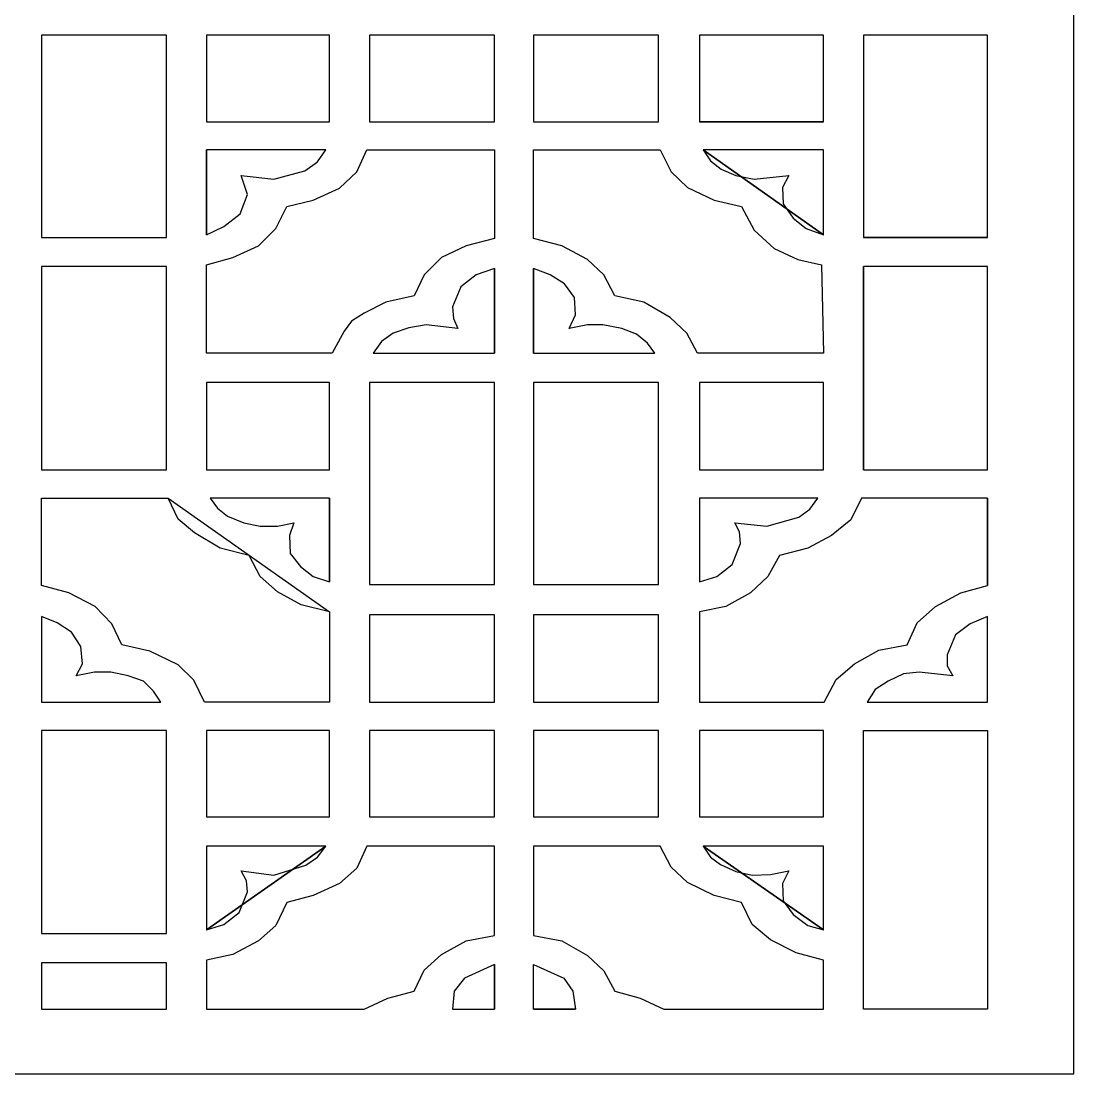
# Model space of a CAD drawing. Header units: centimetres. Extents: x -6.3 to 5.7, y -10.6 to 13.9.
# Drawn here: x -0.29 to 5.67, y -10.57 to -4.61 of the extents above; entities that cross this region are included whole.
import ezdxf

# ---------------------------------------------------------------- set-up
doc = ezdxf.new("R2010")
doc.units = ezdxf.units.CM
doc.header["$MEASUREMENT"] = 0
doc.layers.add('layer 1', color=7, linetype='Continuous')

msp = doc.modelspace()

# ---------------------------------------------------------------- linework, layer by layer
at = {"layer": 'layer 1', "color": 177}
for points, knots in [([(-6.25119, 1.35346), (-6.25119, 1.35346), (5.66844, 1.35346), (5.66844, 1.35346), (5.66844, 1.35346), (5.66844, 1.35346), (5.66844, -10.57133), (5.66844, -10.57133), (5.66844, -10.57133), (5.66844, -10.57133), (-6.25119, -10.57133), (-6.25119, -10.57133), (-6.25119, -10.57133), (-6.25119, -10.57133), (-6.25119, 1.35346), (-6.25119, 1.35346)], [0, 0, 0, 0, 0.2, 0.2, 0.2, 0.2, 0.4, 0.4, 0.4, 0.4, 0.6, 0.6, 0.6, 0.6, 1, 1, 1, 1]), ([(-0.17532, -5.83649), (-0.17532, -5.83649), (-0.17532, -4.69146), (-0.17532, -4.69146), (-0.17532, -4.69146), (-0.17532, -4.69146), (0.53129, -4.69146), (0.53129, -4.69146), (0.53129, -4.69146), (0.53129, -4.69146), (0.53129, -5.83649), (0.53129, -5.83649), (0.53129, -5.83649), (0.53129, -5.83649), (-0.17532, -5.83649), (-0.17532, -5.83649)], [0, 0, 0, 0, 0.2, 0.2, 0.2, 0.2, 0.4, 0.4, 0.4, 0.4, 0.6, 0.6, 0.6, 0.6, 1, 1, 1, 1]), ([(1.45454, -4.69146), (1.45454, -4.69146), (1.45454, -5.18145), (1.45454, -5.18145), (1.45454, -5.18145), (1.45454, -5.18145), (0.75823, -5.18145), (0.75823, -5.18145), (0.75823, -5.18145), (0.75823, -5.18145), (0.75823, -4.69146), (0.75823, -4.69146), (0.75823, -4.69146), (0.75823, -4.69146), (1.45454, -4.69146), (1.45454, -4.69146)], [0, 0, 0, 0, 0.2, 0.2, 0.2, 0.2, 0.4, 0.4, 0.4, 0.4, 0.6, 0.6, 0.6, 0.6, 1, 1, 1, 1]), ([(1.68148, -4.69146), (1.68148, -4.69146), (2.38809, -4.69146), (2.38809, -4.69146), (2.38809, -4.69146), (2.38809, -4.69146), (2.38809, -5.18145), (2.38809, -5.18145), (2.38809, -5.18145), (2.38809, -5.18145), (1.68148, -5.18145), (1.68148, -5.18145), (1.68148, -5.18145), (1.68148, -5.18145), (1.68148, -4.69146), (1.68148, -4.69146)], [0, 0, 0, 0, 0.2, 0.2, 0.2, 0.2, 0.4, 0.4, 0.4, 0.4, 0.6, 0.6, 0.6, 0.6, 1, 1, 1, 1]), ([(2.60988, -4.69146), (2.60988, -4.69146), (3.31649, -4.69146), (3.31649, -4.69146), (3.31649, -4.69146), (3.31649, -4.69146), (3.31649, -5.18145), (3.31649, -5.18145), (3.31649, -5.18145), (3.31649, -5.18145), (2.60988, -5.18145), (2.60988, -5.18145), (2.60988, -5.18145), (2.60988, -5.18145), (2.60988, -4.69146), (2.60988, -4.69146)], [0, 0, 0, 0, 0.2, 0.2, 0.2, 0.2, 0.4, 0.4, 0.4, 0.4, 0.6, 0.6, 0.6, 0.6, 1, 1, 1, 1]), ([(3.54859, -5.18145), (3.54859, -5.18145), (3.54859, -4.69146), (3.54859, -4.69146), (3.54859, -4.69146), (3.54859, -4.69146), (4.25005, -4.69146), (4.25005, -4.69146), (4.25005, -4.69146), (4.25005, -4.69146), (4.25005, -5.18145), (4.25005, -5.18145), (4.25005, -5.18145), (4.25005, -5.18145), (3.54859, -5.18145), (3.54859, -5.18145)], [0, 0, 0, 0, 0.2, 0.2, 0.2, 0.2, 0.4, 0.4, 0.4, 0.4, 0.6, 0.6, 0.6, 0.6, 1, 1, 1, 1]), ([(4.47699, -5.83649), (4.47699, -5.83649), (4.47699, -4.69146), (4.47699, -4.69146), (4.47699, -4.69146), (4.47699, -4.69146), (5.17845, -4.69146), (5.17845, -4.69146), (5.17845, -4.69146), (5.17845, -4.69146), (5.17845, -5.83649), (5.17845, -5.83649), (5.17845, -5.83649), (5.17845, -5.83649), (4.47699, -5.83649), (4.47699, -5.83649)], [0, 0, 0, 0, 0.2, 0.2, 0.2, 0.2, 0.4, 0.4, 0.4, 0.4, 0.6, 0.6, 0.6, 0.6, 1, 1, 1, 1]), ([(4.25005, -5.18145), (4.25005, -5.18145), (3.54859, -5.18145), (3.54859, -5.18145), (3.54859, -5.18145), (3.54859, -5.18145), (4.25005, -5.18145), (4.25005, -5.18145)], [0, 0, 0, 0, 0.3333333, 0.3333333, 0.3333333, 0.3333333, 1, 1, 1, 1]), ([(1.47001, -6.49153), (1.47001, -6.49153), (1.53706, -6.36774), (1.53706, -6.36774), (1.53706, -6.36774), (1.53706, -6.36774), (1.57832, -6.311), (1.57832, -6.311), (1.57832, -6.311), (1.57832, -6.311), (1.65053, -6.26458), (1.65053, -6.26458), (1.65053, -6.26458), (1.65053, -6.26458), (1.77432, -6.20269), (1.77432, -6.20269), (1.77432, -6.20269), (1.77432, -6.20269), (1.93421, -6.16658), (1.93421, -6.16658), (1.93421, -6.16658), (1.93421, -6.16658), (1.99094, -6.04796), (1.99094, -6.04796), (1.99094, -6.04796), (1.99094, -6.04796), (2.08894, -5.94996), (2.08894, -5.94996), (2.08894, -5.94996), (2.08894, -5.94996), (2.2282, -5.88291), (2.2282, -5.88291), (2.2282, -5.88291), (2.2282, -5.88291), (2.38809, -5.84164), (2.38809, -5.84164), (2.38809, -5.84164), (2.38809, -5.84164), (2.38809, -5.34134), (2.38809, -5.34134), (2.38809, -5.34134), (2.38809, -5.34134), (1.666, -5.34134), (1.666, -5.34134), (1.666, -5.34134), (1.666, -5.34134), (1.60927, -5.46513), (1.60927, -5.46513), (1.60927, -5.46513), (1.60927, -5.46513), (1.51127, -5.55797), (1.51127, -5.55797), (1.51127, -5.55797), (1.51127, -5.55797), (1.3617, -5.62502), (1.3617, -5.62502), (1.3617, -5.62502), (1.3617, -5.62502), (1.21212, -5.66112), (1.21212, -5.66112), (1.21212, -5.66112), (1.21212, -5.66112), (1.15023, -5.78491), (1.15023, -5.78491), (1.15023, -5.78491), (1.15023, -5.78491), (1.05223, -5.88291), (1.05223, -5.88291), (1.05223, -5.88291), (1.05223, -5.88291), (0.90781, -5.94996), (0.90781, -5.94996), (0.90781, -5.94996), (0.90781, -5.94996), (0.75823, -5.99122), (0.75823, -5.99122), (0.75823, -5.99122), (0.75823, -5.99122), (0.75823, -6.49153), (0.75823, -6.49153), (0.75823, -6.49153), (0.75823, -6.49153), (1.47001, -6.49153), (1.47001, -6.49153)], [0, 0, 0, 0, 0.0454545, 0.0454545, 0.0454545, 0.0454545, 0.0909091, 0.0909091, 0.0909091, 0.0909091, 0.1363636, 0.1363636, 0.1363636, 0.1363636, 0.1818182, 0.1818182, 0.1818182, 0.1818182, 0.2272727, 0.2272727, 0.2272727, 0.2272727, 0.2727273, 0.2727273, 0.2727273, 0.2727273, 0.3181818, 0.3181818, 0.3181818, 0.3181818, 0.3636364, 0.3636364, 0.3636364, 0.3636364, 0.4090909, 0.4090909, 0.4090909, 0.4090909, 0.4545455, 0.4545455, 0.4545455, 0.4545455, 0.5, 0.5, 0.5, 0.5, 0.5454545, 0.5454545, 0.5454545, 0.5454545, 0.5909091, 0.5909091, 0.5909091, 0.5909091, 0.6363636, 0.6363636, 0.6363636, 0.6363636, 0.6818182, 0.6818182, 0.6818182, 0.6818182, 0.7272727, 0.7272727, 0.7272727, 0.7272727, 0.7727273, 0.7727273, 0.7727273, 0.7727273, 0.8181818, 0.8181818, 0.8181818, 0.8181818, 0.8636364, 0.8636364, 0.8636364, 0.8636364, 0.9090909, 0.9090909, 0.9090909, 0.9090909, 1, 1, 1, 1]), ([(0.75823, -5.34134), (0.75823, -5.34134), (1.4339, -5.34134), (1.4339, -5.34134), (1.4339, -5.34134), (1.4339, -5.34134), (1.38748, -5.40839), (1.38748, -5.40839), (1.38748, -5.40839), (1.38748, -5.40839), (1.31528, -5.45997), (1.31528, -5.45997), (1.31528, -5.45997), (1.31528, -5.45997), (1.13991, -5.50639), (1.13991, -5.50639), (1.13991, -5.50639), (1.13991, -5.50639), (0.95423, -5.48576), (0.95423, -5.48576), (0.95423, -5.48576), (0.95423, -5.48576), (0.99033, -5.59407), (0.99033, -5.59407), (0.99033, -5.59407), (0.99033, -5.59407), (0.94907, -5.70238), (0.94907, -5.70238), (0.94907, -5.70238), (0.94907, -5.70238), (0.85623, -5.77459), (0.85623, -5.77459), (0.85623, -5.77459), (0.85623, -5.77459), (0.75823, -5.82101), (0.75823, -5.82101), (0.75823, -5.82101), (0.75823, -5.82101), (0.75823, -5.34134), (0.75823, -5.34134)], [0, 0, 0, 0, 0.0909091, 0.0909091, 0.0909091, 0.0909091, 0.1818182, 0.1818182, 0.1818182, 0.1818182, 0.2727273, 0.2727273, 0.2727273, 0.2727273, 0.3636364, 0.3636364, 0.3636364, 0.3636364, 0.4545455, 0.4545455, 0.4545455, 0.4545455, 0.5454545, 0.5454545, 0.5454545, 0.5454545, 0.6363636, 0.6363636, 0.6363636, 0.6363636, 0.7272727, 0.7272727, 0.7272727, 0.7272727, 0.8181818, 0.8181818, 0.8181818, 0.8181818, 1, 1, 1, 1]), ([(0.75823, -5.82101), (0.75823, -5.82101), (0.75823, -5.34134), (0.75823, -5.34134), (0.75823, -5.34134), (0.75823, -5.34134), (0.75823, -5.82101), (0.75823, -5.82101)], [0, 0, 0, 0, 0.3333333, 0.3333333, 0.3333333, 0.3333333, 1, 1, 1, 1]), ([(3.32681, -5.34134), (3.32681, -5.34134), (2.60988, -5.34134), (2.60988, -5.34134), (2.60988, -5.34134), (2.60988, -5.34134), (2.60988, -5.84164), (2.60988, -5.84164), (2.60988, -5.84164), (2.60988, -5.84164), (2.76977, -5.88291), (2.76977, -5.88291), (2.76977, -5.88291), (2.76977, -5.88291), (2.91419, -5.96027), (2.91419, -5.96027), (2.91419, -5.96027), (2.91419, -5.96027), (3.00703, -6.04796), (3.00703, -6.04796), (3.00703, -6.04796), (3.00703, -6.04796), (3.06892, -6.16658), (3.06892, -6.16658), (3.06892, -6.16658), (3.06892, -6.16658), (3.23397, -6.20269), (3.23397, -6.20269), (3.23397, -6.20269), (3.23397, -6.20269), (3.38355, -6.29037), (3.38355, -6.29037), (3.38355, -6.29037), (3.38355, -6.29037), (3.47639, -6.37805), (3.47639, -6.37805), (3.47639, -6.37805), (3.47639, -6.37805), (3.53828, -6.49153), (3.53828, -6.49153), (3.53828, -6.49153), (3.53828, -6.49153), (4.25005, -6.49153), (4.25005, -6.49153), (4.25005, -6.49153), (4.25005, -6.49153), (4.23974, -5.99122), (4.23974, -5.99122), (4.23974, -5.99122), (4.23974, -5.99122), (4.10563, -5.96027), (4.10563, -5.96027), (4.10563, -5.96027), (4.10563, -5.96027), (3.97153, -5.89838), (3.97153, -5.89838), (3.97153, -5.89838), (3.97153, -5.89838), (3.85806, -5.79522), (3.85806, -5.79522), (3.85806, -5.79522), (3.85806, -5.79522), (3.78585, -5.66112), (3.78585, -5.66112), (3.78585, -5.66112), (3.78585, -5.66112), (3.63112, -5.62502), (3.63112, -5.62502), (3.63112, -5.62502), (3.63112, -5.62502), (3.48154, -5.55281), (3.48154, -5.55281), (3.48154, -5.55281), (3.48154, -5.55281), (3.3887, -5.46513), (3.3887, -5.46513), (3.3887, -5.46513), (3.3887, -5.46513), (3.32681, -5.34134), (3.32681, -5.34134)], [0, 0, 0, 0, 0.047619, 0.047619, 0.047619, 0.047619, 0.0952381, 0.0952381, 0.0952381, 0.0952381, 0.1428571, 0.1428571, 0.1428571, 0.1428571, 0.1904762, 0.1904762, 0.1904762, 0.1904762, 0.2380952, 0.2380952, 0.2380952, 0.2380952, 0.2857143, 0.2857143, 0.2857143, 0.2857143, 0.3333333, 0.3333333, 0.3333333, 0.3333333, 0.3809524, 0.3809524, 0.3809524, 0.3809524, 0.4285714, 0.4285714, 0.4285714, 0.4285714, 0.4761905, 0.4761905, 0.4761905, 0.4761905, 0.5238095, 0.5238095, 0.5238095, 0.5238095, 0.5714286, 0.5714286, 0.5714286, 0.5714286, 0.6190476, 0.6190476, 0.6190476, 0.6190476, 0.6666667, 0.6666667, 0.6666667, 0.6666667, 0.7142857, 0.7142857, 0.7142857, 0.7142857, 0.7619048, 0.7619048, 0.7619048, 0.7619048, 0.8095238, 0.8095238, 0.8095238, 0.8095238, 0.8571429, 0.8571429, 0.8571429, 0.8571429, 0.9047619, 0.9047619, 0.9047619, 0.9047619, 1, 1, 1, 1]), ([(3.56923, -5.34134), (3.56923, -5.34134), (4.25005, -5.34134), (4.25005, -5.34134), (4.25005, -5.34134), (4.25005, -5.34134), (4.25005, -5.82101), (4.25005, -5.82101), (4.25005, -5.82101), (4.25005, -5.82101), (3.56923, -5.34134), (3.56923, -5.34134)], [0, 0, 0, 0, 0.25, 0.25, 0.25, 0.25, 0.5, 0.5, 0.5, 0.5, 1, 1, 1, 1]), ([(4.25005, -5.82101), (4.25005, -5.82101), (4.15205, -5.78491), (4.15205, -5.78491), (4.15205, -5.78491), (4.15205, -5.78491), (4.07985, -5.72817), (4.07985, -5.72817), (4.07985, -5.72817), (4.07985, -5.72817), (4.02311, -5.64565), (4.02311, -5.64565), (4.02311, -5.64565), (4.02311, -5.64565), (4.01795, -5.55281), (4.01795, -5.55281), (4.01795, -5.55281), (4.01795, -5.55281), (4.05406, -5.48576), (4.05406, -5.48576), (4.05406, -5.48576), (4.05406, -5.48576), (3.85806, -5.50639), (3.85806, -5.50639), (3.85806, -5.50639), (3.85806, -5.50639), (3.75491, -5.48576), (3.75491, -5.48576), (3.75491, -5.48576), (3.75491, -5.48576), (3.67238, -5.44965), (3.67238, -5.44965), (3.67238, -5.44965), (3.67238, -5.44965), (3.61049, -5.40323), (3.61049, -5.40323), (3.61049, -5.40323), (3.61049, -5.40323), (3.56923, -5.34134), (3.56923, -5.34134), (3.56923, -5.34134), (3.56923, -5.34134), (4.25005, -5.82101), (4.25005, -5.82101)], [0, 0, 0, 0, 0.0833333, 0.0833333, 0.0833333, 0.0833333, 0.1666667, 0.1666667, 0.1666667, 0.1666667, 0.25, 0.25, 0.25, 0.25, 0.3333333, 0.3333333, 0.3333333, 0.3333333, 0.4166667, 0.4166667, 0.4166667, 0.4166667, 0.5, 0.5, 0.5, 0.5, 0.5833333, 0.5833333, 0.5833333, 0.5833333, 0.6666667, 0.6666667, 0.6666667, 0.6666667, 0.75, 0.75, 0.75, 0.75, 0.8333333, 0.8333333, 0.8333333, 0.8333333, 1, 1, 1, 1]), ([(5.17845, -5.83649), (5.17845, -5.83649), (4.47699, -5.83649), (4.47699, -5.83649), (4.47699, -5.83649), (4.47699, -5.83649), (5.17845, -5.83649), (5.17845, -5.83649)], [0, 0, 0, 0, 0.3333333, 0.3333333, 0.3333333, 0.3333333, 1, 1, 1, 1]), ([(-0.17532, -7.15172), (-0.17532, -7.15172), (-0.17532, -6.00154), (-0.17532, -6.00154), (-0.17532, -6.00154), (-0.17532, -6.00154), (0.53129, -6.00154), (0.53129, -6.00154), (0.53129, -6.00154), (0.53129, -6.00154), (0.53129, -7.15172), (0.53129, -7.15172), (0.53129, -7.15172), (0.53129, -7.15172), (-0.17532, -7.15172), (-0.17532, -7.15172)], [0, 0, 0, 0, 0.2, 0.2, 0.2, 0.2, 0.4, 0.4, 0.4, 0.4, 0.6, 0.6, 0.6, 0.6, 1, 1, 1, 1]), ([(2.38809, -6.49153), (2.38809, -6.49153), (1.70211, -6.49153), (1.70211, -6.49153), (1.70211, -6.49153), (1.70211, -6.49153), (1.74853, -6.42447), (1.74853, -6.42447), (1.74853, -6.42447), (1.74853, -6.42447), (1.81558, -6.37805), (1.81558, -6.37805), (1.81558, -6.37805), (1.81558, -6.37805), (1.90326, -6.34711), (1.90326, -6.34711), (1.90326, -6.34711), (1.90326, -6.34711), (2.00126, -6.33163), (2.00126, -6.33163), (2.00126, -6.33163), (2.00126, -6.33163), (2.18178, -6.35226), (2.18178, -6.35226), (2.18178, -6.35226), (2.18178, -6.35226), (2.15599, -6.29553), (2.15599, -6.29553), (2.15599, -6.29553), (2.15599, -6.29553), (2.15084, -6.22848), (2.15084, -6.22848), (2.15084, -6.22848), (2.15084, -6.22848), (2.19726, -6.11501), (2.19726, -6.11501), (2.19726, -6.11501), (2.19726, -6.11501), (2.28494, -6.04796), (2.28494, -6.04796), (2.28494, -6.04796), (2.28494, -6.04796), (2.38809, -6.01185), (2.38809, -6.01185), (2.38809, -6.01185), (2.38809, -6.01185), (2.38809, -6.49153), (2.38809, -6.49153)], [0, 0, 0, 0, 0.0769231, 0.0769231, 0.0769231, 0.0769231, 0.1538462, 0.1538462, 0.1538462, 0.1538462, 0.2307692, 0.2307692, 0.2307692, 0.2307692, 0.3076923, 0.3076923, 0.3076923, 0.3076923, 0.3846154, 0.3846154, 0.3846154, 0.3846154, 0.4615385, 0.4615385, 0.4615385, 0.4615385, 0.5384615, 0.5384615, 0.5384615, 0.5384615, 0.6153846, 0.6153846, 0.6153846, 0.6153846, 0.6923077, 0.6923077, 0.6923077, 0.6923077, 0.7692308, 0.7692308, 0.7692308, 0.7692308, 0.8461538, 0.8461538, 0.8461538, 0.8461538, 1, 1, 1, 1]), ([(2.38809, -6.01185), (2.38809, -6.01185), (2.38809, -6.49153), (2.38809, -6.49153), (2.38809, -6.49153), (2.38809, -6.49153), (2.38809, -6.01185), (2.38809, -6.01185)], [0, 0, 0, 0, 0.3333333, 0.3333333, 0.3333333, 0.3333333, 1, 1, 1, 1]), ([(2.60988, -6.01185), (2.60988, -6.01185), (2.70272, -6.04796), (2.70272, -6.04796), (2.70272, -6.04796), (2.70272, -6.04796), (2.78524, -6.09953), (2.78524, -6.09953), (2.78524, -6.09953), (2.78524, -6.09953), (2.84198, -6.1769), (2.84198, -6.1769), (2.84198, -6.1769), (2.84198, -6.1769), (2.84714, -6.2749), (2.84714, -6.2749), (2.84714, -6.2749), (2.84714, -6.2749), (2.81103, -6.35226), (2.81103, -6.35226), (2.81103, -6.35226), (2.81103, -6.35226), (2.91419, -6.33163), (2.91419, -6.33163), (2.91419, -6.33163), (2.91419, -6.33163), (3.00187, -6.33163), (3.00187, -6.33163), (3.00187, -6.33163), (3.00187, -6.33163), (3.11018, -6.35226), (3.11018, -6.35226), (3.11018, -6.35226), (3.11018, -6.35226), (3.19271, -6.38321), (3.19271, -6.38321), (3.19271, -6.38321), (3.19271, -6.38321), (3.2546, -6.43479), (3.2546, -6.43479), (3.2546, -6.43479), (3.2546, -6.43479), (3.29586, -6.49153), (3.29586, -6.49153), (3.29586, -6.49153), (3.29586, -6.49153), (2.60988, -6.49153), (2.60988, -6.49153), (2.60988, -6.49153), (2.60988, -6.49153), (2.60988, -6.01185), (2.60988, -6.01185)], [0, 0, 0, 0, 0.0714286, 0.0714286, 0.0714286, 0.0714286, 0.1428571, 0.1428571, 0.1428571, 0.1428571, 0.2142857, 0.2142857, 0.2142857, 0.2142857, 0.2857143, 0.2857143, 0.2857143, 0.2857143, 0.3571429, 0.3571429, 0.3571429, 0.3571429, 0.4285714, 0.4285714, 0.4285714, 0.4285714, 0.5, 0.5, 0.5, 0.5, 0.5714286, 0.5714286, 0.5714286, 0.5714286, 0.6428571, 0.6428571, 0.6428571, 0.6428571, 0.7142857, 0.7142857, 0.7142857, 0.7142857, 0.7857143, 0.7857143, 0.7857143, 0.7857143, 0.8571429, 0.8571429, 0.8571429, 0.8571429, 1, 1, 1, 1]), ([(2.60988, -6.49153), (2.60988, -6.49153), (2.60988, -6.01185), (2.60988, -6.01185), (2.60988, -6.01185), (2.60988, -6.01185), (2.60988, -6.49153), (2.60988, -6.49153)], [0, 0, 0, 0, 0.3333333, 0.3333333, 0.3333333, 0.3333333, 1, 1, 1, 1]), ([(4.47699, -6.00154), (4.47699, -6.00154), (5.17845, -6.00154), (5.17845, -6.00154), (5.17845, -6.00154), (5.17845, -6.00154), (5.17845, -7.15172), (5.17845, -7.15172), (5.17845, -7.15172), (5.17845, -7.15172), (4.47699, -7.15172), (4.47699, -7.15172), (4.47699, -7.15172), (4.47699, -7.15172), (4.47699, -6.00154), (4.47699, -6.00154)], [0, 0, 0, 0, 0.2, 0.2, 0.2, 0.2, 0.4, 0.4, 0.4, 0.4, 0.6, 0.6, 0.6, 0.6, 1, 1, 1, 1]), ([(4.47699, -7.15172), (4.47699, -7.15172), (4.47699, -6.00154), (4.47699, -6.00154), (4.47699, -6.00154), (4.47699, -6.00154), (4.47699, -7.15172), (4.47699, -7.15172)], [0, 0, 0, 0, 0.3333333, 0.3333333, 0.3333333, 0.3333333, 1, 1, 1, 1]), ([(0.75823, -7.15172), (0.75823, -7.15172), (0.75823, -6.65657), (0.75823, -6.65657), (0.75823, -6.65657), (0.75823, -6.65657), (1.45454, -6.65657), (1.45454, -6.65657), (1.45454, -6.65657), (1.45454, -6.65657), (1.45454, -7.15172), (1.45454, -7.15172), (1.45454, -7.15172), (1.45454, -7.15172), (0.75823, -7.15172), (0.75823, -7.15172)], [0, 0, 0, 0, 0.2, 0.2, 0.2, 0.2, 0.4, 0.4, 0.4, 0.4, 0.6, 0.6, 0.6, 0.6, 1, 1, 1, 1]), ([(2.38809, -7.8016), (2.38809, -7.8016), (1.68148, -7.8016), (1.68148, -7.8016), (1.68148, -7.8016), (1.68148, -7.8016), (1.68148, -6.65657), (1.68148, -6.65657), (1.68148, -6.65657), (1.68148, -6.65657), (2.38809, -6.65657), (2.38809, -6.65657), (2.38809, -6.65657), (2.38809, -6.65657), (2.38809, -7.8016), (2.38809, -7.8016)], [0, 0, 0, 0, 0.2, 0.2, 0.2, 0.2, 0.4, 0.4, 0.4, 0.4, 0.6, 0.6, 0.6, 0.6, 1, 1, 1, 1]), ([(2.60988, -7.8016), (2.60988, -7.8016), (2.60988, -6.65657), (2.60988, -6.65657), (2.60988, -6.65657), (2.60988, -6.65657), (3.31649, -6.65657), (3.31649, -6.65657), (3.31649, -6.65657), (3.31649, -6.65657), (3.31649, -7.8016), (3.31649, -7.8016), (3.31649, -7.8016), (3.31649, -7.8016), (2.60988, -7.8016), (2.60988, -7.8016)], [0, 0, 0, 0, 0.2, 0.2, 0.2, 0.2, 0.4, 0.4, 0.4, 0.4, 0.6, 0.6, 0.6, 0.6, 1, 1, 1, 1]), ([(4.25005, -6.65657), (4.25005, -6.65657), (4.25005, -7.15172), (4.25005, -7.15172), (4.25005, -7.15172), (4.25005, -7.15172), (3.54859, -7.15172), (3.54859, -7.15172), (3.54859, -7.15172), (3.54859, -7.15172), (3.54859, -6.65657), (3.54859, -6.65657), (3.54859, -6.65657), (3.54859, -6.65657), (3.89417, -6.65657), (3.89417, -6.65657), (3.89417, -6.65657), (3.89417, -6.65657), (4.25005, -6.65657), (4.25005, -6.65657)], [0, 0, 0, 0, 0.1666667, 0.1666667, 0.1666667, 0.1666667, 0.3333333, 0.3333333, 0.3333333, 0.3333333, 0.5, 0.5, 0.5, 0.5, 0.6666667, 0.6666667, 0.6666667, 0.6666667, 1, 1, 1, 1]), ([(0.54161, -7.31161), (0.54161, -7.31161), (-0.17532, -7.31161), (-0.17532, -7.31161), (-0.17532, -7.31161), (-0.17532, -7.31161), (-0.17532, -7.80676), (-0.17532, -7.80676), (-0.17532, -7.80676), (-0.17532, -7.80676), (-0.02059, -7.84802), (-0.02059, -7.84802), (-0.02059, -7.84802), (-0.02059, -7.84802), (0.12899, -7.92539), (0.12899, -7.92539), (0.12899, -7.92539), (0.12899, -7.92539), (0.22183, -8.02339), (0.22183, -8.02339), (0.22183, -8.02339), (0.22183, -8.02339), (0.27856, -8.14202), (0.27856, -8.14202), (0.27856, -8.14202), (0.27856, -8.14202), (0.43845, -8.17812), (0.43845, -8.17812), (0.43845, -8.17812), (0.43845, -8.17812), (0.59834, -8.25549), (0.59834, -8.25549), (0.59834, -8.25549), (0.59834, -8.25549), (0.68603, -8.34317), (0.68603, -8.34317), (0.68603, -8.34317), (0.68603, -8.34317), (0.74792, -8.46696), (0.74792, -8.46696), (0.74792, -8.46696), (0.74792, -8.46696), (1.45454, -8.46696), (1.45454, -8.46696), (1.45454, -8.46696), (1.45454, -8.46696), (1.45454, -7.95633), (1.45454, -7.95633), (1.45454, -7.95633), (1.45454, -7.95633), (0.54161, -7.31161), (0.54161, -7.31161), (0.54161, -7.31161), (0.54161, -7.31161), (0.59834, -7.43024), (0.59834, -7.43024), (0.59834, -7.43024), (0.59834, -7.43024), (0.69118, -7.50761), (0.69118, -7.50761), (0.69118, -7.50761), (0.69118, -7.50761), (0.8356, -7.59529), (0.8356, -7.59529), (0.8356, -7.59529), (0.8356, -7.59529), (1.00065, -7.63655), (1.00065, -7.63655), (1.00065, -7.63655), (1.00065, -7.63655), (1.06254, -7.75518), (1.06254, -7.75518), (1.06254, -7.75518), (1.06254, -7.75518), (1.16054, -7.84286), (1.16054, -7.84286), (1.16054, -7.84286), (1.16054, -7.84286), (1.29464, -7.91507), (1.29464, -7.91507), (1.29464, -7.91507), (1.29464, -7.91507), (1.45454, -7.95633), (1.45454, -7.95633), (1.45454, -7.95633), (1.45454, -7.95633), (0.54161, -7.31161), (0.54161, -7.31161)], [0, 0, 0, 0, 0.0434783, 0.0434783, 0.0434783, 0.0434783, 0.0869565, 0.0869565, 0.0869565, 0.0869565, 0.1304348, 0.1304348, 0.1304348, 0.1304348, 0.173913, 0.173913, 0.173913, 0.173913, 0.2173913, 0.2173913, 0.2173913, 0.2173913, 0.2608696, 0.2608696, 0.2608696, 0.2608696, 0.3043478, 0.3043478, 0.3043478, 0.3043478, 0.3478261, 0.3478261, 0.3478261, 0.3478261, 0.3913043, 0.3913043, 0.3913043, 0.3913043, 0.4347826, 0.4347826, 0.4347826, 0.4347826, 0.4782609, 0.4782609, 0.4782609, 0.4782609, 0.5217391, 0.5217391, 0.5217391, 0.5217391, 0.5652174, 0.5652174, 0.5652174, 0.5652174, 0.6086957, 0.6086957, 0.6086957, 0.6086957, 0.6521739, 0.6521739, 0.6521739, 0.6521739, 0.6956522, 0.6956522, 0.6956522, 0.6956522, 0.7391304, 0.7391304, 0.7391304, 0.7391304, 0.7826087, 0.7826087, 0.7826087, 0.7826087, 0.826087, 0.826087, 0.826087, 0.826087, 0.8695652, 0.8695652, 0.8695652, 0.8695652, 0.9130435, 0.9130435, 0.9130435, 0.9130435, 1, 1, 1, 1]), ([(1.45454, -7.78613), (1.45454, -7.78613), (1.3617, -7.75518), (1.3617, -7.75518), (1.3617, -7.75518), (1.3617, -7.75518), (1.28949, -7.69845), (1.28949, -7.69845), (1.28949, -7.69845), (1.28949, -7.69845), (1.23275, -7.62624), (1.23275, -7.62624), (1.23275, -7.62624), (1.23275, -7.62624), (1.22759, -7.52308), (1.22759, -7.52308), (1.22759, -7.52308), (1.22759, -7.52308), (1.25338, -7.45087), (1.25338, -7.45087), (1.25338, -7.45087), (1.25338, -7.45087), (1.16054, -7.4715), (1.16054, -7.4715), (1.16054, -7.4715), (1.16054, -7.4715), (1.06254, -7.4715), (1.06254, -7.4715), (1.06254, -7.4715), (1.06254, -7.4715), (0.9697, -7.45087), (0.9697, -7.45087), (0.9697, -7.45087), (0.9697, -7.45087), (0.87686, -7.41477), (0.87686, -7.41477), (0.87686, -7.41477), (0.87686, -7.41477), (0.82013, -7.36835), (0.82013, -7.36835), (0.82013, -7.36835), (0.82013, -7.36835), (0.77887, -7.31161), (0.77887, -7.31161), (0.77887, -7.31161), (0.77887, -7.31161), (1.45454, -7.31161), (1.45454, -7.31161), (1.45454, -7.31161), (1.45454, -7.31161), (1.45454, -7.78613), (1.45454, -7.78613)], [0, 0, 0, 0, 0.0714286, 0.0714286, 0.0714286, 0.0714286, 0.1428571, 0.1428571, 0.1428571, 0.1428571, 0.2142857, 0.2142857, 0.2142857, 0.2142857, 0.2857143, 0.2857143, 0.2857143, 0.2857143, 0.3571429, 0.3571429, 0.3571429, 0.3571429, 0.4285714, 0.4285714, 0.4285714, 0.4285714, 0.5, 0.5, 0.5, 0.5, 0.5714286, 0.5714286, 0.5714286, 0.5714286, 0.6428571, 0.6428571, 0.6428571, 0.6428571, 0.7142857, 0.7142857, 0.7142857, 0.7142857, 0.7857143, 0.7857143, 0.7857143, 0.7857143, 0.8571429, 0.8571429, 0.8571429, 0.8571429, 1, 1, 1, 1]), ([(1.45454, -7.31161), (1.45454, -7.31161), (1.45454, -7.78613), (1.45454, -7.78613), (1.45454, -7.78613), (1.45454, -7.78613), (1.45454, -7.31161), (1.45454, -7.31161)], [0, 0, 0, 0, 0.3333333, 0.3333333, 0.3333333, 0.3333333, 1, 1, 1, 1]), ([(5.17845, -7.80676), (5.17845, -7.80676), (5.02888, -7.84802), (5.02888, -7.84802), (5.02888, -7.84802), (5.02888, -7.84802), (4.88446, -7.92539), (4.88446, -7.92539), (4.88446, -7.92539), (4.88446, -7.92539), (4.7813, -8.01823), (4.7813, -8.01823), (4.7813, -8.01823), (4.7813, -8.01823), (4.72457, -8.14202), (4.72457, -8.14202), (4.72457, -8.14202), (4.72457, -8.14202), (4.56468, -8.17296), (4.56468, -8.17296), (4.56468, -8.17296), (4.56468, -8.17296), (4.42542, -8.25033), (4.42542, -8.25033), (4.42542, -8.25033), (4.42542, -8.25033), (4.32226, -8.33801), (4.32226, -8.33801), (4.32226, -8.33801), (4.32226, -8.33801), (4.25521, -8.46696), (4.25521, -8.46696), (4.25521, -8.46696), (4.25521, -8.46696), (3.54859, -8.46696), (3.54859, -8.46696), (3.54859, -8.46696), (3.54859, -8.46696), (3.54859, -7.95633), (3.54859, -7.95633), (3.54859, -7.95633), (3.54859, -7.95633), (3.69817, -7.92539), (3.69817, -7.92539), (3.69817, -7.92539), (3.69817, -7.92539), (3.83743, -7.84802), (3.83743, -7.84802), (3.83743, -7.84802), (3.83743, -7.84802), (3.93543, -7.75518), (3.93543, -7.75518), (3.93543, -7.75518), (3.93543, -7.75518), (4.00248, -7.63655), (4.00248, -7.63655), (4.00248, -7.63655), (4.00248, -7.63655), (4.16237, -7.59529), (4.16237, -7.59529), (4.16237, -7.59529), (4.16237, -7.59529), (4.29647, -7.52308), (4.29647, -7.52308), (4.29647, -7.52308), (4.29647, -7.52308), (4.40479, -7.4354), (4.40479, -7.4354), (4.40479, -7.4354), (4.40479, -7.4354), (4.46668, -7.31161), (4.46668, -7.31161), (4.46668, -7.31161), (4.46668, -7.31161), (5.17845, -7.31161), (5.17845, -7.31161), (5.17845, -7.31161), (5.17845, -7.31161), (5.17845, -7.80676), (5.17845, -7.80676)], [0, 0, 0, 0, 0.047619, 0.047619, 0.047619, 0.047619, 0.0952381, 0.0952381, 0.0952381, 0.0952381, 0.1428571, 0.1428571, 0.1428571, 0.1428571, 0.1904762, 0.1904762, 0.1904762, 0.1904762, 0.2380952, 0.2380952, 0.2380952, 0.2380952, 0.2857143, 0.2857143, 0.2857143, 0.2857143, 0.3333333, 0.3333333, 0.3333333, 0.3333333, 0.3809524, 0.3809524, 0.3809524, 0.3809524, 0.4285714, 0.4285714, 0.4285714, 0.4285714, 0.4761905, 0.4761905, 0.4761905, 0.4761905, 0.5238095, 0.5238095, 0.5238095, 0.5238095, 0.5714286, 0.5714286, 0.5714286, 0.5714286, 0.6190476, 0.6190476, 0.6190476, 0.6190476, 0.6666667, 0.6666667, 0.6666667, 0.6666667, 0.7142857, 0.7142857, 0.7142857, 0.7142857, 0.7619048, 0.7619048, 0.7619048, 0.7619048, 0.8095238, 0.8095238, 0.8095238, 0.8095238, 0.8571429, 0.8571429, 0.8571429, 0.8571429, 0.9047619, 0.9047619, 0.9047619, 0.9047619, 1, 1, 1, 1]), ([(3.54859, -7.78613), (3.54859, -7.78613), (3.54859, -7.31161), (3.54859, -7.31161), (3.54859, -7.31161), (3.54859, -7.31161), (4.21911, -7.31161), (4.21911, -7.31161), (4.21911, -7.31161), (4.21911, -7.31161), (4.17269, -7.37351), (4.17269, -7.37351), (4.17269, -7.37351), (4.17269, -7.37351), (4.11079, -7.41993), (4.11079, -7.41993), (4.11079, -7.41993), (4.11079, -7.41993), (3.93027, -7.4715), (3.93027, -7.4715), (3.93027, -7.4715), (3.93027, -7.4715), (3.74975, -7.45087), (3.74975, -7.45087), (3.74975, -7.45087), (3.74975, -7.45087), (3.77554, -7.50245), (3.77554, -7.50245), (3.77554, -7.50245), (3.77554, -7.50245), (3.78069, -7.5695), (3.78069, -7.5695), (3.78069, -7.5695), (3.78069, -7.5695), (3.73427, -7.68813), (3.73427, -7.68813), (3.73427, -7.68813), (3.73427, -7.68813), (3.64659, -7.75518), (3.64659, -7.75518), (3.64659, -7.75518), (3.64659, -7.75518), (3.54859, -7.78613), (3.54859, -7.78613)], [0, 0, 0, 0, 0.0833333, 0.0833333, 0.0833333, 0.0833333, 0.1666667, 0.1666667, 0.1666667, 0.1666667, 0.25, 0.25, 0.25, 0.25, 0.3333333, 0.3333333, 0.3333333, 0.3333333, 0.4166667, 0.4166667, 0.4166667, 0.4166667, 0.5, 0.5, 0.5, 0.5, 0.5833333, 0.5833333, 0.5833333, 0.5833333, 0.6666667, 0.6666667, 0.6666667, 0.6666667, 0.75, 0.75, 0.75, 0.75, 0.8333333, 0.8333333, 0.8333333, 0.8333333, 1, 1, 1, 1]), ([(5.17845, -7.31161), (5.17845, -7.31161), (5.17845, -7.80676), (5.17845, -7.80676), (5.17845, -7.80676), (5.17845, -7.80676), (5.17845, -7.31161), (5.17845, -7.31161)], [0, 0, 0, 0, 0.3333333, 0.3333333, 0.3333333, 0.3333333, 1, 1, 1, 1]), ([(0.50035, -8.46696), (0.50035, -8.46696), (-0.17532, -8.46696), (-0.17532, -8.46696), (-0.17532, -8.46696), (-0.17532, -8.46696), (-0.17532, -7.98212), (-0.17532, -7.98212), (-0.17532, -7.98212), (-0.17532, -7.98212), (-0.08764, -8.01823), (-0.08764, -8.01823), (-0.08764, -8.01823), (-0.08764, -8.01823), (-0.00512, -8.06981), (-0.00512, -8.06981), (-0.00512, -8.06981), (-0.00512, -8.06981), (0.04646, -8.15233), (0.04646, -8.15233), (0.04646, -8.15233), (0.04646, -8.15233), (0.05678, -8.25033), (0.05678, -8.25033), (0.05678, -8.25033), (0.05678, -8.25033), (0.02067, -8.31738), (0.02067, -8.31738), (0.02067, -8.31738), (0.02067, -8.31738), (0.12383, -8.29675), (0.12383, -8.29675), (0.12383, -8.29675), (0.12383, -8.29675), (0.21667, -8.29675), (0.21667, -8.29675), (0.21667, -8.29675), (0.21667, -8.29675), (0.31467, -8.31738), (0.31467, -8.31738), (0.31467, -8.31738), (0.31467, -8.31738), (0.40235, -8.34833), (0.40235, -8.34833), (0.40235, -8.34833), (0.40235, -8.34833), (0.45908, -8.40506), (0.45908, -8.40506), (0.45908, -8.40506), (0.45908, -8.40506), (0.50035, -8.46696), (0.50035, -8.46696)], [0, 0, 0, 0, 0.0714286, 0.0714286, 0.0714286, 0.0714286, 0.1428571, 0.1428571, 0.1428571, 0.1428571, 0.2142857, 0.2142857, 0.2142857, 0.2142857, 0.2857143, 0.2857143, 0.2857143, 0.2857143, 0.3571429, 0.3571429, 0.3571429, 0.3571429, 0.4285714, 0.4285714, 0.4285714, 0.4285714, 0.5, 0.5, 0.5, 0.5, 0.5714286, 0.5714286, 0.5714286, 0.5714286, 0.6428571, 0.6428571, 0.6428571, 0.6428571, 0.7142857, 0.7142857, 0.7142857, 0.7142857, 0.7857143, 0.7857143, 0.7857143, 0.7857143, 0.8571429, 0.8571429, 0.8571429, 0.8571429, 1, 1, 1, 1]), ([(2.38809, -7.97181), (2.38809, -7.97181), (2.38809, -8.46696), (2.38809, -8.46696), (2.38809, -8.46696), (2.38809, -8.46696), (1.68148, -8.46696), (1.68148, -8.46696), (1.68148, -8.46696), (1.68148, -8.46696), (1.68148, -7.97181), (1.68148, -7.97181), (1.68148, -7.97181), (1.68148, -7.97181), (2.38809, -7.97181), (2.38809, -7.97181)], [0, 0, 0, 0, 0.2, 0.2, 0.2, 0.2, 0.4, 0.4, 0.4, 0.4, 0.6, 0.6, 0.6, 0.6, 1, 1, 1, 1]), ([(2.60988, -7.97181), (2.60988, -7.97181), (3.31649, -7.97181), (3.31649, -7.97181), (3.31649, -7.97181), (3.31649, -7.97181), (3.31649, -8.46696), (3.31649, -8.46696), (3.31649, -8.46696), (3.31649, -8.46696), (2.60988, -8.46696), (2.60988, -8.46696), (2.60988, -8.46696), (2.60988, -8.46696), (2.60988, -7.97181), (2.60988, -7.97181)], [0, 0, 0, 0, 0.2, 0.2, 0.2, 0.2, 0.4, 0.4, 0.4, 0.4, 0.6, 0.6, 0.6, 0.6, 1, 1, 1, 1]), ([(5.17845, -7.98212), (5.17845, -7.98212), (5.17845, -8.46696), (5.17845, -8.46696), (5.17845, -8.46696), (5.17845, -8.46696), (4.49763, -8.46696), (4.49763, -8.46696), (4.49763, -8.46696), (4.49763, -8.46696), (4.54405, -8.39475), (4.54405, -8.39475), (4.54405, -8.39475), (4.54405, -8.39475), (4.61626, -8.34833), (4.61626, -8.34833), (4.61626, -8.34833), (4.61626, -8.34833), (4.70394, -8.30706), (4.70394, -8.30706), (4.70394, -8.30706), (4.70394, -8.30706), (4.79162, -8.29675), (4.79162, -8.29675), (4.79162, -8.29675), (4.79162, -8.29675), (4.98246, -8.31738), (4.98246, -8.31738), (4.98246, -8.31738), (4.98246, -8.31738), (4.95151, -8.26064), (4.95151, -8.26064), (4.95151, -8.26064), (4.95151, -8.26064), (4.95151, -8.19875), (4.95151, -8.19875), (4.95151, -8.19875), (4.95151, -8.19875), (4.99793, -8.08528), (4.99793, -8.08528), (4.99793, -8.08528), (4.99793, -8.08528), (5.08046, -8.02339), (5.08046, -8.02339), (5.08046, -8.02339), (5.08046, -8.02339), (5.17845, -7.98212), (5.17845, -7.98212)], [0, 0, 0, 0, 0.0769231, 0.0769231, 0.0769231, 0.0769231, 0.1538462, 0.1538462, 0.1538462, 0.1538462, 0.2307692, 0.2307692, 0.2307692, 0.2307692, 0.3076923, 0.3076923, 0.3076923, 0.3076923, 0.3846154, 0.3846154, 0.3846154, 0.3846154, 0.4615385, 0.4615385, 0.4615385, 0.4615385, 0.5384615, 0.5384615, 0.5384615, 0.5384615, 0.6153846, 0.6153846, 0.6153846, 0.6153846, 0.6923077, 0.6923077, 0.6923077, 0.6923077, 0.7692308, 0.7692308, 0.7692308, 0.7692308, 0.8461538, 0.8461538, 0.8461538, 0.8461538, 1, 1, 1, 1]), ([(-0.17532, -8.62685), (-0.17532, -8.62685), (0.53129, -8.62685), (0.53129, -8.62685), (0.53129, -8.62685), (0.53129, -8.62685), (0.53129, -9.77703), (0.53129, -9.77703), (0.53129, -9.77703), (0.53129, -9.77703), (-0.17532, -9.77703), (-0.17532, -9.77703), (-0.17532, -9.77703), (-0.17532, -9.77703), (-0.17532, -8.62685), (-0.17532, -8.62685)], [0, 0, 0, 0, 0.2, 0.2, 0.2, 0.2, 0.4, 0.4, 0.4, 0.4, 0.6, 0.6, 0.6, 0.6, 1, 1, 1, 1]), ([(1.45454, -8.62685), (1.45454, -8.62685), (1.45454, -9.11684), (1.45454, -9.11684), (1.45454, -9.11684), (1.45454, -9.11684), (0.75823, -9.11684), (0.75823, -9.11684), (0.75823, -9.11684), (0.75823, -9.11684), (0.75823, -8.62685), (0.75823, -8.62685), (0.75823, -8.62685), (0.75823, -8.62685), (1.45454, -8.62685), (1.45454, -8.62685)], [0, 0, 0, 0, 0.2, 0.2, 0.2, 0.2, 0.4, 0.4, 0.4, 0.4, 0.6, 0.6, 0.6, 0.6, 1, 1, 1, 1]), ([(1.68148, -8.62685), (1.68148, -8.62685), (2.38809, -8.62685), (2.38809, -8.62685), (2.38809, -8.62685), (2.38809, -8.62685), (2.38809, -9.11684), (2.38809, -9.11684), (2.38809, -9.11684), (2.38809, -9.11684), (1.68148, -9.11684), (1.68148, -9.11684), (1.68148, -9.11684), (1.68148, -9.11684), (1.68148, -8.62685), (1.68148, -8.62685)], [0, 0, 0, 0, 0.2, 0.2, 0.2, 0.2, 0.4, 0.4, 0.4, 0.4, 0.6, 0.6, 0.6, 0.6, 1, 1, 1, 1]), ([(2.60988, -8.62685), (2.60988, -8.62685), (3.31649, -8.62685), (3.31649, -8.62685), (3.31649, -8.62685), (3.31649, -8.62685), (3.31649, -9.11684), (3.31649, -9.11684), (3.31649, -9.11684), (3.31649, -9.11684), (2.60988, -9.11684), (2.60988, -9.11684), (2.60988, -9.11684), (2.60988, -9.11684), (2.60988, -8.62685), (2.60988, -8.62685)], [0, 0, 0, 0, 0.2, 0.2, 0.2, 0.2, 0.4, 0.4, 0.4, 0.4, 0.6, 0.6, 0.6, 0.6, 1, 1, 1, 1]), ([(4.25005, -8.62685), (4.25005, -8.62685), (4.25005, -9.11684), (4.25005, -9.11684), (4.25005, -9.11684), (4.25005, -9.11684), (3.54859, -9.11684), (3.54859, -9.11684), (3.54859, -9.11684), (3.54859, -9.11684), (3.54859, -8.62685), (3.54859, -8.62685), (3.54859, -8.62685), (3.54859, -8.62685), (3.89417, -8.62685), (3.89417, -8.62685), (3.89417, -8.62685), (3.89417, -8.62685), (4.25005, -8.62685), (4.25005, -8.62685)], [0, 0, 0, 0, 0.1666667, 0.1666667, 0.1666667, 0.1666667, 0.3333333, 0.3333333, 0.3333333, 0.3333333, 0.5, 0.5, 0.5, 0.5, 0.6666667, 0.6666667, 0.6666667, 0.6666667, 1, 1, 1, 1]), ([(5.17845, -10.20513), (5.17845, -10.20513), (5.17845, -8.62685), (5.17845, -8.62685), (5.17845, -8.62685), (5.17845, -8.62685), (4.47699, -8.62685), (4.47699, -8.62685), (4.47699, -8.62685), (4.47699, -8.62685), (4.47699, -10.20513), (4.47699, -10.20513), (4.47699, -10.20513), (4.47699, -10.20513), (5.17845, -10.20513), (5.17845, -10.20513)], [0, 0, 0, 0, 0.2, 0.2, 0.2, 0.2, 0.4, 0.4, 0.4, 0.4, 0.6, 0.6, 0.6, 0.6, 1, 1, 1, 1]), ([(1.65053, -10.20513), (1.65053, -10.20513), (1.65053, -10.20513), (1.65053, -10.20513), (1.65053, -10.20513), (1.65053, -10.20513), (0.75823, -10.20513), (0.75823, -10.20513), (0.75823, -10.20513), (0.75823, -10.20513), (0.75823, -9.92661), (0.75823, -9.92661), (0.75823, -9.92661), (0.75823, -9.92661), (0.90781, -9.89566), (0.90781, -9.89566), (0.90781, -9.89566), (0.90781, -9.89566), (1.05223, -9.81829), (1.05223, -9.81829), (1.05223, -9.81829), (1.05223, -9.81829), (1.15023, -9.73061), (1.15023, -9.73061), (1.15023, -9.73061), (1.15023, -9.73061), (1.21212, -9.60167), (1.21212, -9.60167), (1.21212, -9.60167), (1.21212, -9.60167), (1.3617, -9.5604), (1.3617, -9.5604), (1.3617, -9.5604), (1.3617, -9.5604), (1.51127, -9.49335), (1.51127, -9.49335), (1.51127, -9.49335), (1.51127, -9.49335), (1.60927, -9.40567), (1.60927, -9.40567), (1.60927, -9.40567), (1.60927, -9.40567), (1.666, -9.28188), (1.666, -9.28188), (1.666, -9.28188), (1.666, -9.28188), (2.38809, -9.28188), (2.38809, -9.28188), (2.38809, -9.28188), (2.38809, -9.28188), (2.38809, -9.78735), (2.38809, -9.78735), (2.38809, -9.78735), (2.38809, -9.78735), (2.2282, -9.81829), (2.2282, -9.81829), (2.2282, -9.81829), (2.2282, -9.81829), (2.08894, -9.89566), (2.08894, -9.89566), (2.08894, -9.89566), (2.08894, -9.89566), (1.99094, -9.98334), (1.99094, -9.98334), (1.99094, -9.98334), (1.99094, -9.98334), (1.93421, -10.10197), (1.93421, -10.10197), (1.93421, -10.10197), (1.93421, -10.10197), (1.78463, -10.14323), (1.78463, -10.14323), (1.78463, -10.14323), (1.78463, -10.14323), (1.65053, -10.20513), (1.65053, -10.20513)], [0, 0, 0, 0, 0.05, 0.05, 0.05, 0.05, 0.1, 0.1, 0.1, 0.1, 0.15, 0.15, 0.15, 0.15, 0.2, 0.2, 0.2, 0.2, 0.25, 0.25, 0.25, 0.25, 0.3, 0.3, 0.3, 0.3, 0.35, 0.35, 0.35, 0.35, 0.4, 0.4, 0.4, 0.4, 0.45, 0.45, 0.45, 0.45, 0.5, 0.5, 0.5, 0.5, 0.55, 0.55, 0.55, 0.55, 0.6, 0.6, 0.6, 0.6, 0.65, 0.65, 0.65, 0.65, 0.7, 0.7, 0.7, 0.7, 0.75, 0.75, 0.75, 0.75, 0.8, 0.8, 0.8, 0.8, 0.85, 0.85, 0.85, 0.85, 0.9, 0.9, 0.9, 0.9, 1, 1, 1, 1]), ([(1.4339, -9.28188), (1.4339, -9.28188), (1.38748, -9.34378), (1.38748, -9.34378), (1.38748, -9.34378), (1.38748, -9.34378), (1.32043, -9.3902), (1.32043, -9.3902), (1.32043, -9.3902), (1.32043, -9.3902), (1.13991, -9.44693), (1.13991, -9.44693), (1.13991, -9.44693), (1.13991, -9.44693), (0.95423, -9.42114), (0.95423, -9.42114), (0.95423, -9.42114), (0.95423, -9.42114), (0.98518, -9.47788), (0.98518, -9.47788), (0.98518, -9.47788), (0.98518, -9.47788), (0.99033, -9.53977), (0.99033, -9.53977), (0.99033, -9.53977), (0.99033, -9.53977), (0.94391, -9.6584), (0.94391, -9.6584), (0.94391, -9.6584), (0.94391, -9.6584), (0.85623, -9.72545), (0.85623, -9.72545), (0.85623, -9.72545), (0.85623, -9.72545), (0.75823, -9.7564), (0.75823, -9.7564), (0.75823, -9.7564), (0.75823, -9.7564), (1.4339, -9.28188), (1.4339, -9.28188)], [0, 0, 0, 0, 0.0909091, 0.0909091, 0.0909091, 0.0909091, 0.1818182, 0.1818182, 0.1818182, 0.1818182, 0.2727273, 0.2727273, 0.2727273, 0.2727273, 0.3636364, 0.3636364, 0.3636364, 0.3636364, 0.4545455, 0.4545455, 0.4545455, 0.4545455, 0.5454545, 0.5454545, 0.5454545, 0.5454545, 0.6363636, 0.6363636, 0.6363636, 0.6363636, 0.7272727, 0.7272727, 0.7272727, 0.7272727, 0.8181818, 0.8181818, 0.8181818, 0.8181818, 1, 1, 1, 1]), ([(0.75823, -9.7564), (0.75823, -9.7564), (0.75823, -9.28188), (0.75823, -9.28188), (0.75823, -9.28188), (0.75823, -9.28188), (1.4339, -9.28188), (1.4339, -9.28188), (1.4339, -9.28188), (1.4339, -9.28188), (0.75823, -9.7564), (0.75823, -9.7564)], [0, 0, 0, 0, 0.25, 0.25, 0.25, 0.25, 0.5, 0.5, 0.5, 0.5, 1, 1, 1, 1]), ([(2.60988, -9.78735), (2.60988, -9.78735), (2.60988, -9.28188), (2.60988, -9.28188), (2.60988, -9.28188), (2.60988, -9.28188), (3.32681, -9.28188), (3.32681, -9.28188), (3.32681, -9.28188), (3.32681, -9.28188), (3.3887, -9.40051), (3.3887, -9.40051), (3.3887, -9.40051), (3.3887, -9.40051), (3.48154, -9.4882), (3.48154, -9.4882), (3.48154, -9.4882), (3.48154, -9.4882), (3.63112, -9.5604), (3.63112, -9.5604), (3.63112, -9.5604), (3.63112, -9.5604), (3.78585, -9.60167), (3.78585, -9.60167), (3.78585, -9.60167), (3.78585, -9.60167), (3.84775, -9.72545), (3.84775, -9.72545), (3.84775, -9.72545), (3.84775, -9.72545), (3.9509, -9.81314), (3.9509, -9.81314), (3.9509, -9.81314), (3.9509, -9.81314), (4.09532, -9.88535), (4.09532, -9.88535), (4.09532, -9.88535), (4.09532, -9.88535), (4.25005, -9.92661), (4.25005, -9.92661), (4.25005, -9.92661), (4.25005, -9.92661), (4.25005, -10.20513), (4.25005, -10.20513), (4.25005, -10.20513), (4.25005, -10.20513), (3.34744, -10.20513), (3.34744, -10.20513), (3.34744, -10.20513), (3.34744, -10.20513), (3.21334, -10.14323), (3.21334, -10.14323), (3.21334, -10.14323), (3.21334, -10.14323), (3.06892, -10.10197), (3.06892, -10.10197), (3.06892, -10.10197), (3.06892, -10.10197), (3.00703, -9.9885), (3.00703, -9.9885), (3.00703, -9.9885), (3.00703, -9.9885), (2.91419, -9.90082), (2.91419, -9.90082), (2.91419, -9.90082), (2.91419, -9.90082), (2.76977, -9.81829), (2.76977, -9.81829), (2.76977, -9.81829), (2.76977, -9.81829), (2.60988, -9.78735), (2.60988, -9.78735)], [0, 0, 0, 0, 0.0526316, 0.0526316, 0.0526316, 0.0526316, 0.1052632, 0.1052632, 0.1052632, 0.1052632, 0.1578947, 0.1578947, 0.1578947, 0.1578947, 0.2105263, 0.2105263, 0.2105263, 0.2105263, 0.2631579, 0.2631579, 0.2631579, 0.2631579, 0.3157895, 0.3157895, 0.3157895, 0.3157895, 0.3684211, 0.3684211, 0.3684211, 0.3684211, 0.4210526, 0.4210526, 0.4210526, 0.4210526, 0.4736842, 0.4736842, 0.4736842, 0.4736842, 0.5263158, 0.5263158, 0.5263158, 0.5263158, 0.5789474, 0.5789474, 0.5789474, 0.5789474, 0.6315789, 0.6315789, 0.6315789, 0.6315789, 0.6842105, 0.6842105, 0.6842105, 0.6842105, 0.7368421, 0.7368421, 0.7368421, 0.7368421, 0.7894737, 0.7894737, 0.7894737, 0.7894737, 0.8421053, 0.8421053, 0.8421053, 0.8421053, 0.8947368, 0.8947368, 0.8947368, 0.8947368, 1, 1, 1, 1]), ([(4.25005, -9.7564), (4.25005, -9.7564), (4.16237, -9.73061), (4.16237, -9.73061), (4.16237, -9.73061), (4.16237, -9.73061), (4.07985, -9.66872), (4.07985, -9.66872), (4.07985, -9.66872), (4.07985, -9.66872), (4.02311, -9.59135), (4.02311, -9.59135), (4.02311, -9.59135), (4.02311, -9.59135), (4.01795, -9.49335), (4.01795, -9.49335), (4.01795, -9.49335), (4.01795, -9.49335), (4.05406, -9.42114), (4.05406, -9.42114), (4.05406, -9.42114), (4.05406, -9.42114), (3.9509, -9.44178), (3.9509, -9.44178), (3.9509, -9.44178), (3.9509, -9.44178), (3.84775, -9.44693), (3.84775, -9.44693), (3.84775, -9.44693), (3.84775, -9.44693), (3.75491, -9.4263), (3.75491, -9.4263), (3.75491, -9.4263), (3.75491, -9.4263), (3.66722, -9.38504), (3.66722, -9.38504), (3.66722, -9.38504), (3.66722, -9.38504), (3.61049, -9.34378), (3.61049, -9.34378), (3.61049, -9.34378), (3.61049, -9.34378), (3.56923, -9.28188), (3.56923, -9.28188), (3.56923, -9.28188), (3.56923, -9.28188), (4.25005, -9.7564), (4.25005, -9.7564)], [0, 0, 0, 0, 0.0769231, 0.0769231, 0.0769231, 0.0769231, 0.1538462, 0.1538462, 0.1538462, 0.1538462, 0.2307692, 0.2307692, 0.2307692, 0.2307692, 0.3076923, 0.3076923, 0.3076923, 0.3076923, 0.3846154, 0.3846154, 0.3846154, 0.3846154, 0.4615385, 0.4615385, 0.4615385, 0.4615385, 0.5384615, 0.5384615, 0.5384615, 0.5384615, 0.6153846, 0.6153846, 0.6153846, 0.6153846, 0.6923077, 0.6923077, 0.6923077, 0.6923077, 0.7692308, 0.7692308, 0.7692308, 0.7692308, 0.8461538, 0.8461538, 0.8461538, 0.8461538, 1, 1, 1, 1]), ([(3.56923, -9.28188), (3.56923, -9.28188), (4.25005, -9.28188), (4.25005, -9.28188), (4.25005, -9.28188), (4.25005, -9.28188), (4.25005, -9.51914), (4.25005, -9.51914), (4.25005, -9.51914), (4.25005, -9.51914), (4.25005, -9.68935), (4.25005, -9.68935), (4.25005, -9.68935), (4.25005, -9.68935), (4.25005, -9.7564), (4.25005, -9.7564), (4.25005, -9.7564), (4.25005, -9.7564), (3.56923, -9.28188), (3.56923, -9.28188)], [0, 0, 0, 0, 0.1666667, 0.1666667, 0.1666667, 0.1666667, 0.3333333, 0.3333333, 0.3333333, 0.3333333, 0.5, 0.5, 0.5, 0.5, 0.6666667, 0.6666667, 0.6666667, 0.6666667, 1, 1, 1, 1]), ([(-0.17532, -9.94208), (-0.17532, -9.94208), (0.53129, -9.94208), (0.53129, -9.94208), (0.53129, -9.94208), (0.53129, -9.94208), (0.53129, -10.20513), (0.53129, -10.20513), (0.53129, -10.20513), (0.53129, -10.20513), (-0.17532, -10.20513), (-0.17532, -10.20513), (-0.17532, -10.20513), (-0.17532, -10.20513), (-0.17532, -9.94208), (-0.17532, -9.94208)], [0, 0, 0, 0, 0.2, 0.2, 0.2, 0.2, 0.4, 0.4, 0.4, 0.4, 0.6, 0.6, 0.6, 0.6, 1, 1, 1, 1]), ([(2.38809, -10.20513), (2.38809, -10.20513), (2.15084, -10.20513), (2.15084, -10.20513), (2.15084, -10.20513), (2.15084, -10.20513), (2.16115, -10.10197), (2.16115, -10.10197), (2.16115, -10.10197), (2.16115, -10.10197), (2.21789, -10.02976), (2.21789, -10.02976), (2.21789, -10.02976), (2.21789, -10.02976), (2.38809, -9.9524), (2.38809, -9.9524), (2.38809, -9.9524), (2.38809, -9.9524), (2.38809, -10.20513), (2.38809, -10.20513)], [0, 0, 0, 0, 0.1666667, 0.1666667, 0.1666667, 0.1666667, 0.3333333, 0.3333333, 0.3333333, 0.3333333, 0.5, 0.5, 0.5, 0.5, 0.6666667, 0.6666667, 0.6666667, 0.6666667, 1, 1, 1, 1]), ([(2.38809, -9.9524), (2.38809, -9.9524), (2.38809, -10.20513), (2.38809, -10.20513), (2.38809, -10.20513), (2.38809, -10.20513), (2.38809, -9.9524), (2.38809, -9.9524)], [0, 0, 0, 0, 0.3333333, 0.3333333, 0.3333333, 0.3333333, 1, 1, 1, 1]), ([(2.84714, -10.20513), (2.84714, -10.20513), (2.83166, -10.10197), (2.83166, -10.10197), (2.83166, -10.10197), (2.83166, -10.10197), (2.78008, -10.02976), (2.78008, -10.02976), (2.78008, -10.02976), (2.78008, -10.02976), (2.60988, -9.9524), (2.60988, -9.9524), (2.60988, -9.9524), (2.60988, -9.9524), (2.60988, -10.20513), (2.60988, -10.20513), (2.60988, -10.20513), (2.60988, -10.20513), (2.84714, -10.20513), (2.84714, -10.20513)], [0, 0, 0, 0, 0.1666667, 0.1666667, 0.1666667, 0.1666667, 0.3333333, 0.3333333, 0.3333333, 0.3333333, 0.5, 0.5, 0.5, 0.5, 0.6666667, 0.6666667, 0.6666667, 0.6666667, 1, 1, 1, 1]), ([(2.60988, -10.20513), (2.60988, -10.20513), (2.84714, -10.20513), (2.84714, -10.20513), (2.84714, -10.20513), (2.84714, -10.20513), (2.60988, -10.20513), (2.60988, -10.20513)], [0, 0, 0, 0, 0.3333333, 0.3333333, 0.3333333, 0.3333333, 1, 1, 1, 1])]:
    msp.add_open_spline(points, degree=3, knots=knots, dxfattribs=at)

doc.saveas('drawing.dxf')
